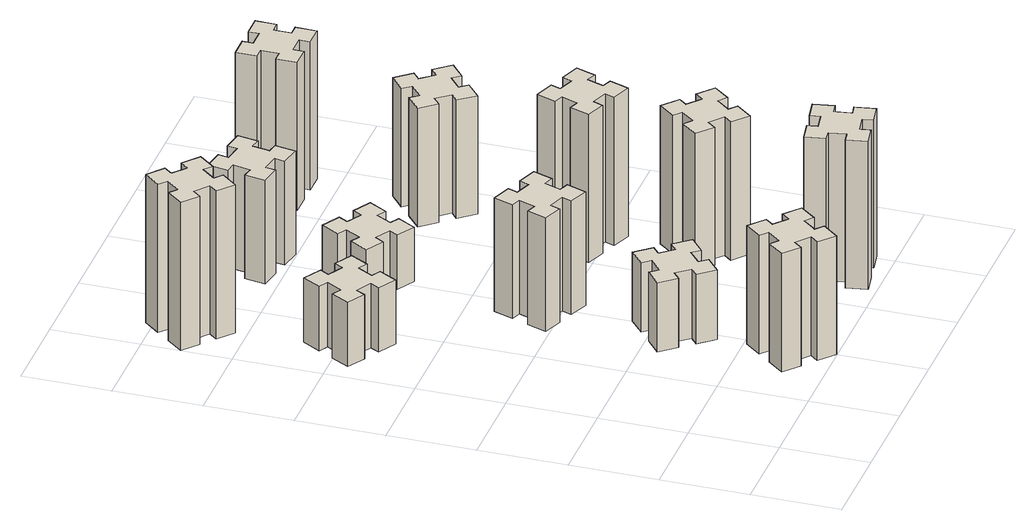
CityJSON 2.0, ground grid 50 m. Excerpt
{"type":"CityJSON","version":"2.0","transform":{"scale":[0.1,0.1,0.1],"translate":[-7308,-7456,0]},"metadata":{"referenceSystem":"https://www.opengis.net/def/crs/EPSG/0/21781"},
"CityObjects":{
"building1":{"type":"Building","attributes":{"class":"1000","function":"1000","usage":"1000","yearOfConstruction":2016,"roofType":"1000","measuredHeight":72,"storeysAboveGround":30,"storeysBelowGround":0},"geometry":[{"type":"Solid","lod":"1","boundaries":[[[[0,1,2,3,4,5,6,7,8,9,10,11,12,13,14,15,16,17,18,19]],[[17,16,20,21]],[[16,15,22,20]],[[15,14,23,22]],[[14,13,24,23]],[[13,12,25,24]],[[12,11,26,25]],[[11,10,27,26]],[[10,9,28,27]],[[9,8,29,28]],[[8,7,30,29]],[[7,6,31,30]],[[6,5,32,31]],[[5,4,33,32]],[[4,3,34,33]],[[3,2,35,34]],[[2,1,36,35]],[[1,0,37,36]],[[0,19,38,37]],[[19,18,39,38]],[[18,17,21,39]],[[24,25,26,27,28,29,30,31,32,33,34,35,36,37,38,39,21,20,22,23]]]]}]},
"building2":{"type":"Building","attributes":{"class":"1000","function":"1000","usage":"1000","yearOfConstruction":2016,"roofType":"1000","measuredHeight":39,"storeysAboveGround":30,"storeysBelowGround":0},"geometry":[{"type":"Solid","lod":"1","boundaries":[[[[40,41,42,43,44,45,46,47,48,49,50,51,52,53,54,55,56,57,58,59]],[[57,56,60,61]],[[56,55,62,60]],[[55,54,63,62]],[[54,53,64,63]],[[53,52,65,64]],[[52,51,66,65]],[[51,50,67,66]],[[50,49,68,67]],[[49,48,69,68]],[[48,47,70,69]],[[47,46,71,70]],[[46,45,72,71]],[[45,44,73,72]],[[44,43,74,73]],[[43,42,75,74]],[[42,41,76,75]],[[41,40,77,76]],[[40,59,78,77]],[[59,58,79,78]],[[58,57,61,79]],[[64,65,66,67,68,69,70,71,72,73,74,75,76,77,78,79,61,60,62,63]]]]}]},
"building3":{"type":"Building","attributes":{"class":"1000","function":"1000","usage":"1000","yearOfConstruction":2016,"roofType":"1000","measuredHeight":90,"storeysAboveGround":30,"storeysBelowGround":0},"geometry":[{"type":"Solid","lod":"1","boundaries":[[[[80,81,82,83,84,85,86,87,88,89,90,91,92,93,94,95,96,97,98,99]],[[97,96,100,101]],[[96,95,102,100]],[[95,94,103,102]],[[94,93,104,103]],[[93,92,105,104]],[[92,91,106,105]],[[91,90,107,106]],[[90,89,108,107]],[[89,88,109,108]],[[88,87,110,109]],[[87,86,111,110]],[[86,85,112,111]],[[85,84,113,112]],[[84,83,114,113]],[[83,82,115,114]],[[82,81,116,115]],[[81,80,117,116]],[[80,99,118,117]],[[99,98,119,118]],[[98,97,101,119]],[[104,105,106,107,108,109,110,111,112,113,114,115,116,117,118,119,101,100,102,103]]]]}]},
"building4":{"type":"Building","attributes":{"class":"1000","function":"1000","usage":"1000","yearOfConstruction":2016,"roofType":"1000","measuredHeight":42,"storeysAboveGround":30,"storeysBelowGround":0},"geometry":[{"type":"Solid","lod":"1","boundaries":[[[[120,121,122,123,124,125,126,127,128,129,130,131,132,133,134,135,136,137,138,139]],[[137,136,140,141]],[[136,135,142,140]],[[135,134,143,142]],[[134,133,144,143]],[[133,132,145,144]],[[132,131,146,145]],[[131,130,147,146]],[[130,129,148,147]],[[129,128,149,148]],[[128,127,150,149]],[[127,126,151,150]],[[126,125,152,151]],[[125,124,153,152]],[[124,123,154,153]],[[123,122,155,154]],[[122,121,156,155]],[[121,120,157,156]],[[120,139,158,157]],[[139,138,159,158]],[[138,137,141,159]],[[144,145,146,147,148,149,150,151,152,153,154,155,156,157,158,159,141,140,142,143]]]]}]},
"building5":{"type":"Building","attributes":{"class":"1000","function":"1000","usage":"1000","yearOfConstruction":2016,"roofType":"1000","measuredHeight":69,"storeysAboveGround":30,"storeysBelowGround":0},"geometry":[{"type":"Solid","lod":"1","boundaries":[[[[160,161,162,163,164,165,166,167,168,169,170,171,172,173,174,175,176,177,178,179]],[[177,176,180,181]],[[176,175,182,180]],[[175,174,183,182]],[[174,173,184,183]],[[173,172,185,184]],[[172,171,186,185]],[[171,170,187,186]],[[170,169,188,187]],[[169,168,189,188]],[[168,167,190,189]],[[167,166,191,190]],[[166,165,192,191]],[[165,164,193,192]],[[164,163,194,193]],[[163,162,195,194]],[[162,161,196,195]],[[161,160,197,196]],[[160,179,198,197]],[[179,178,199,198]],[[178,177,181,199]],[[184,185,186,187,188,189,190,191,192,193,194,195,196,197,198,199,181,180,182,183]]]]}]},
"building6":{"type":"Building","attributes":{"class":"1000","function":"1000","usage":"1000","yearOfConstruction":2016,"roofType":"1000","measuredHeight":33,"storeysAboveGround":30,"storeysBelowGround":0},"geometry":[{"type":"Solid","lod":"1","boundaries":[[[[200,201,202,203,204,205,206,207,208,209,210,211,212,213,214,215,216,217,218,219]],[[217,216,220,221]],[[216,215,222,220]],[[215,214,223,222]],[[214,213,224,223]],[[213,212,225,224]],[[212,211,226,225]],[[211,210,227,226]],[[210,209,228,227]],[[209,208,229,228]],[[208,207,230,229]],[[207,206,231,230]],[[206,205,232,231]],[[205,204,233,232]],[[204,203,234,233]],[[203,202,235,234]],[[202,201,236,235]],[[201,200,237,236]],[[200,219,238,237]],[[219,218,239,238]],[[218,217,221,239]],[[224,225,226,227,228,229,230,231,232,233,234,235,236,237,238,239,221,220,222,223]]]]}]},
"building7":{"type":"Building","attributes":{"class":"1000","function":"1000","usage":"1000","yearOfConstruction":2016,"roofType":"1000","measuredHeight":90,"storeysAboveGround":30,"storeysBelowGround":0},"geometry":[{"type":"Solid","lod":"1","boundaries":[[[[240,241,242,243,244,245,246,247,248,249,250,251,252,253,254,255,256,257,258,259]],[[257,256,260,261]],[[256,255,262,260]],[[255,254,263,262]],[[254,253,264,263]],[[253,252,265,264]],[[252,251,266,265]],[[251,250,267,266]],[[250,249,268,267]],[[249,248,269,268]],[[248,247,270,269]],[[247,246,271,270]],[[246,245,272,271]],[[245,244,273,272]],[[244,243,274,273]],[[243,242,275,274]],[[242,241,276,275]],[[241,240,277,276]],[[240,259,278,277]],[[259,258,279,278]],[[258,257,261,279]],[[264,265,266,267,268,269,270,271,272,273,274,275,276,277,278,279,261,260,262,263]]]]}]},
"building8":{"type":"Building","attributes":{"class":"1000","function":"1000","usage":"1000","yearOfConstruction":2016,"roofType":"1000","measuredHeight":63,"storeysAboveGround":30,"storeysBelowGround":0},"geometry":[{"type":"Solid","lod":"1","boundaries":[[[[280,281,282,283,284,285,286,287,288,289,290,291,292,293,294,295,296,297,298,299]],[[297,296,300,301]],[[296,295,302,300]],[[295,294,303,302]],[[294,293,304,303]],[[293,292,305,304]],[[292,291,306,305]],[[291,290,307,306]],[[290,289,308,307]],[[289,288,309,308]],[[288,287,310,309]],[[287,286,311,310]],[[286,285,312,311]],[[285,284,313,312]],[[284,283,314,313]],[[283,282,315,314]],[[282,281,316,315]],[[281,280,317,316]],[[280,299,318,317]],[[299,298,319,318]],[[298,297,301,319]],[[304,305,306,307,308,309,310,311,312,313,314,315,316,317,318,319,301,300,302,303]]]]}]},
"building9":{"type":"Building","attributes":{"class":"1000","function":"1000","usage":"1000","yearOfConstruction":2016,"roofType":"1000","measuredHeight":84,"storeysAboveGround":30,"storeysBelowGround":0},"geometry":[{"type":"Solid","lod":"1","boundaries":[[[[320,321,322,323,324,325,326,327,328,329,330,331,332,333,334,335,336,337,338,339]],[[337,336,340,341]],[[336,335,342,340]],[[335,334,343,342]],[[334,333,344,343]],[[333,332,345,344]],[[332,331,346,345]],[[331,330,347,346]],[[330,329,348,347]],[[329,328,349,348]],[[328,327,350,349]],[[327,326,351,350]],[[326,325,352,351]],[[325,324,353,352]],[[324,323,354,353]],[[323,322,355,354]],[[322,321,356,355]],[[321,320,357,356]],[[320,339,358,357]],[[339,338,359,358]],[[338,337,341,359]],[[344,345,346,347,348,349,350,351,352,353,354,355,356,357,358,359,341,340,342,343]]]]}]},
"building10":{"type":"Building","attributes":{"class":"1000","function":"1000","usage":"1000","yearOfConstruction":2016,"roofType":"1000","measuredHeight":90,"storeysAboveGround":30,"storeysBelowGround":0},"geometry":[{"type":"Solid","lod":"1","boundaries":[[[[360,361,362,363,364,365,366,367,368,369,370,371,372,373,374,375,376,377,378,379]],[[377,376,380,381]],[[376,375,382,380]],[[375,374,383,382]],[[374,373,384,383]],[[373,372,385,384]],[[372,371,386,385]],[[371,370,387,386]],[[370,369,388,387]],[[369,368,389,388]],[[368,367,390,389]],[[367,366,391,390]],[[366,365,392,391]],[[365,364,393,392]],[[364,363,394,393]],[[363,362,395,394]],[[362,361,396,395]],[[361,360,397,396]],[[360,379,398,397]],[[379,378,399,398]],[[378,377,381,399]],[[384,385,386,387,388,389,390,391,392,393,394,395,396,397,398,399,381,380,382,383]]]]}]},
"building11":{"type":"Building","attributes":{"class":"1000","function":"1000","usage":"1000","yearOfConstruction":2016,"roofType":"1000","measuredHeight":72,"storeysAboveGround":30,"storeysBelowGround":0},"geometry":[{"type":"Solid","lod":"1","boundaries":[[[[400,401,402,403,404,405,406,407,408,409,410,411,412,413,414,415,416,417,418,419]],[[417,416,420,421]],[[416,415,422,420]],[[415,414,423,422]],[[414,413,424,423]],[[413,412,425,424]],[[412,411,426,425]],[[411,410,427,426]],[[410,409,428,427]],[[409,408,429,428]],[[408,407,430,429]],[[407,406,431,430]],[[406,405,432,431]],[[405,404,433,432]],[[404,403,434,433]],[[403,402,435,434]],[[402,401,436,435]],[[401,400,437,436]],[[400,419,438,437]],[[419,418,439,438]],[[418,417,421,439]],[[424,425,426,427,428,429,430,431,432,433,434,435,436,437,438,439,421,420,422,423]]]]}]},
"building12":{"type":"Building","attributes":{"class":"1000","function":"1000","usage":"1000","yearOfConstruction":2016,"roofType":"1000","measuredHeight":90,"storeysAboveGround":30,"storeysBelowGround":0},"geometry":[{"type":"Solid","lod":"1","boundaries":[[[[440,441,442,443,444,445,446,447,448,449,450,451,452,453,454,455,456,457,458,459]],[[457,456,460,461]],[[456,455,462,460]],[[455,454,463,462]],[[454,453,464,463]],[[453,452,465,464]],[[452,451,466,465]],[[451,450,467,466]],[[450,449,468,467]],[[449,448,469,468]],[[448,447,470,469]],[[447,446,471,470]],[[446,445,472,471]],[[445,444,473,472]],[[444,443,474,473]],[[443,442,475,474]],[[442,441,476,475]],[[441,440,477,476]],[[440,459,478,477]],[[459,458,479,478]],[[458,457,461,479]],[[464,465,466,467,468,469,470,471,472,473,474,475,476,477,478,479,461,460,462,463]]]]}]}
},
"vertices":[
[876,193,0],[953,129,0],[914,83,0],[1006,6,0],[1083,98,0],[1037,136,0],[1102,213,0],[1148,174,0],[1225,266,0],[1133,343,0],[1094,297,0],[1018,362,0],[1056,408,0],[964,485,0],[887,393,0],[933,354,0],[869,278,0],[823,316,0],[746,224,0],[838,147,0],[869,278,720],[823,316,720],[933,354,720],[887,393,720],[964,485,720],[1056,408,720],[1018,362,720],[1094,297,720],[1133,343,720],[1225,266,720],[1148,174,720],[1102,213,720],[1037,136,720],[1083,98,720],[1006,6,720],[914,83,720],[953,129,720],[876,193,720],[838,147,720],[746,224,720],
[416,2367,0],[466,2454,0],[518,2424,0],[578,2528,0],[474,2588,0],[444,2536,0],[357,2586,0],[387,2638,0],[283,2698,0],[223,2594,0],[275,2564,0],[225,2477,0],[173,2507,0],[113,2403,0],[217,2343,0],[247,2395,0],[334,2345,0],[304,2293,0],[408,2233,0],[468,2337,0],[334,2345,390],[304,2293,390],[247,2395,390],[217,2343,390],[113,2403,390],[173,2507,390],[225,2477,390],[275,2564,390],[223,2594,390],[283,2698,390],[387,2638,390],[357,2586,390],[444,2536,390],[474,2588,390],[578,2528,390],[518,2424,390],[466,2454,390],[416,2367,390],[468,2337,390],[408,2233,390],
[136,3253,0],[213,3189,0],[174,3143,0],[266,3066,0],[343,3158,0],[297,3196,0],[362,3273,0],[408,3234,0],[485,3326,0],[393,3403,0],[354,3357,0],[278,3422,0],[316,3468,0],[224,3545,0],[147,3453,0],[193,3414,0],[129,3338,0],[83,3376,0],[6,3284,0],[98,3207,0],[129,3338,900],[83,3376,900],[193,3414,900],[147,3453,900],[224,3545,900],[316,3468,900],[278,3422,900],[354,3357,900],[393,3403,900],[485,3326,900],[408,3234,900],[362,3273,900],[297,3196,900],[343,3158,900],[266,3066,900],[174,3143,900],[213,3189,900],[136,3253,900],[98,3207,900],[6,3284,900],
[953,1002,0],[876,937,0],[838,983,0],[746,906,0],[823,814,0],[869,853,0],[933,776,0],[887,738,0],[964,646,0],[1056,723,0],[1018,769,0],[1094,833,0],[1133,787,0],[1225,864,0],[1148,956,0],[1102,918,0],[1037,994,0],[1083,1033,0],[1006,1125,0],[914,1048,0],[1037,994,420],[1083,1033,420],[1102,918,420],[1148,956,420],[1225,864,420],[1133,787,420],[1094,833,420],[1018,769,420],[1056,723,420],[964,646,420],[887,738,420],[933,776,420],[869,853,420],[823,814,420],[746,906,420],[838,983,420],[876,937,420],[953,1002,420],[914,1048,420],[1006,1125,420],
[1072,1541,0],[1106,1635,0],[1162,1614,0],[1203,1727,0],[1090,1768,0],[1070,1712,0],[976,1746,0],[997,1802,0],[884,1843,0],[843,1730,0],[899,1710,0],[865,1616,0],[809,1637,0],[767,1524,0],[880,1483,0],[901,1539,0],[995,1505,0],[974,1449,0],[1087,1407,0],[1128,1520,0],[995,1505,690],[974,1449,690],[901,1539,690],[880,1483,690],[767,1524,690],[809,1637,690],[865,1616,690],[899,1710,690],[843,1730,690],[884,1843,690],[997,1802,690],[976,1746,690],[1070,1712,690],[1090,1768,690],[1203,1727,690],[1162,1614,690],[1106,1635,690],[1072,1541,690],[1128,1520,690],[1087,1407,690],
[1056,2467,0],[1106,2554,0],[1158,2524,0],[1218,2628,0],[1114,2688,0],[1084,2636,0],[997,2686,0],[1027,2738,0],[923,2798,0],[863,2694,0],[915,2664,0],[865,2577,0],[813,2607,0],[753,2503,0],[857,2443,0],[887,2495,0],[974,2445,0],[944,2393,0],[1048,2333,0],[1108,2437,0],[974,2445,330],[944,2393,330],[887,2495,330],[857,2443,330],[753,2503,330],[813,2607,330],[865,2577,330],[915,2664,330],[863,2694,330],[923,2798,330],[1027,2738,330],[997,2686,330],[1084,2636,330],[1114,2688,330],[1218,2628,330],[1158,2524,330],[1106,2554,330],[1056,2467,330],[1108,2437,330],[1048,2333,330],
[1855,362,0],[1757,345,0],[1747,404,0],[1628,383,0],[1649,265,0],[1708,275,0],[1726,177,0],[1667,167,0],[1687,48,0],[1806,69,0],[1795,128,0],[1894,146,0],[1904,87,0],[2022,107,0],[2001,226,0],[1942,215,0],[1925,314,0],[1984,324,0],[1963,442,0],[1845,421,0],[1925,314,900],[1984,324,900],[1942,215,900],[2001,226,900],[2022,107,900],[1904,87,900],[1894,146,900],[1795,128,900],[1806,69,900],[1687,48,900],[1667,167,900],[1726,177,900],[1708,275,900],[1649,265,900],[1628,383,900],[1747,404,900],[1757,345,900],[1855,362,900],[1845,421,900],[1963,442,900],
[886,3274,0],[868,3175,0],[809,3186,0],[788,3067,0],[907,3047,0],[917,3106,0],[1015,3088,0],[1005,3029,0],[1123,3008,0],[1144,3127,0],[1085,3137,0],[1102,3235,0],[1161,3225,0],[1182,3343,0],[1064,3364,0],[1054,3305,0],[955,3322,0],[966,3381,0],[847,3402,0],[827,3284,0],[955,3322,630],[966,3381,630],[1054,3305,630],[1064,3364,630],[1182,3343,630],[1161,3225,630],[1102,3235,630],[1085,3137,630],[1144,3127,630],[1123,3008,630],[1005,3029,630],[1015,3088,630],[917,3106,630],[907,3047,630],[788,3067,630],[809,3186,630],[868,3175,630],[886,3274,630],[827,3284,630],[847,3402,630],
[1877,876,0],[1942,953,0],[1988,914,0],[2065,1006,0],[1973,1083,0],[1934,1037,0],[1858,1102,0],[1896,1148,0],[1804,1225,0],[1727,1133,0],[1773,1094,0],[1709,1018,0],[1663,1056,0],[1586,964,0],[1678,887,0],[1716,933,0],[1793,869,0],[1754,823,0],[1846,746,0],[1923,838,0],[1793,869,840],[1754,823,840],[1716,933,840],[1678,887,840],[1586,964,840],[1663,1056,840],[1709,1018,840],[1773,1094,840],[1727,1133,840],[1804,1225,840],[1896,1148,840],[1858,1102,840],[1934,1037,840],[1973,1083,840],[2065,1006,840],[1988,914,840],[1942,953,840],[1877,876,840],[1923,838,840],[1846,746,840],
[1810,1712,0],[1716,1746,0],[1737,1802,0],[1624,1843,0],[1583,1730,0],[1639,1710,0],[1605,1616,0],[1549,1637,0],[1507,1524,0],[1620,1483,0],[1641,1539,0],[1735,1505,0],[1714,1449,0],[1827,1407,0],[1868,1520,0],[1812,1541,0],[1846,1635,0],[1902,1614,0],[1943,1727,0],[1830,1768,0],[1846,1635,900],[1902,1614,900],[1812,1541,900],[1868,1520,900],[1827,1407,900],[1714,1449,900],[1735,1505,900],[1641,1539,900],[1620,1483,900],[1507,1524,900],[1549,1637,900],[1605,1616,900],[1639,1710,900],[1583,1730,900],[1624,1843,900],[1737,1802,900],[1716,1746,900],[1810,1712,900],[1830,1768,900],[1943,1727,900],
[1709,2433,0],[1773,2356,0],[1727,2318,0],[1804,2226,0],[1896,2303,0],[1858,2349,0],[1934,2413,0],[1973,2367,0],[2065,2444,0],[1988,2536,0],[1942,2498,0],[1877,2574,0],[1923,2613,0],[1846,2705,0],[1754,2628,0],[1793,2582,0],[1716,2517,0],[1678,2563,0],[1586,2486,0],[1663,2394,0],[1716,2517,720],[1678,2563,720],[1793,2582,720],[1754,2628,720],[1846,2705,720],[1923,2613,720],[1877,2574,720],[1942,2498,720],[1988,2536,720],[2065,2444,720],[1973,2367,720],[1934,2413,720],[1858,2349,720],[1896,2303,720],[1804,2226,720],[1727,2318,720],[1773,2356,720],[1709,2433,720],[1663,2394,720],[1586,2486,720],
[1675,3195,0],[1775,3195,0],[1775,3135,0],[1895,3135,0],[1895,3255,0],[1835,3255,0],[1835,3355,0],[1895,3355,0],[1895,3475,0],[1775,3475,0],[1775,3415,0],[1675,3415,0],[1675,3475,0],[1555,3475,0],[1555,3355,0],[1615,3355,0],[1615,3255,0],[1555,3255,0],[1555,3135,0],[1675,3135,0],[1615,3255,900],[1555,3255,900],[1615,3355,900],[1555,3355,900],[1555,3475,900],[1675,3475,900],[1675,3415,900],[1775,3415,900],[1775,3475,900],[1895,3475,900],[1895,3355,900],[1835,3355,900],[1835,3255,900],[1895,3255,900],[1895,3135,900],[1775,3135,900],[1775,3195,900],[1675,3195,900],[1675,3135,900],[1555,3135,900]
]}
